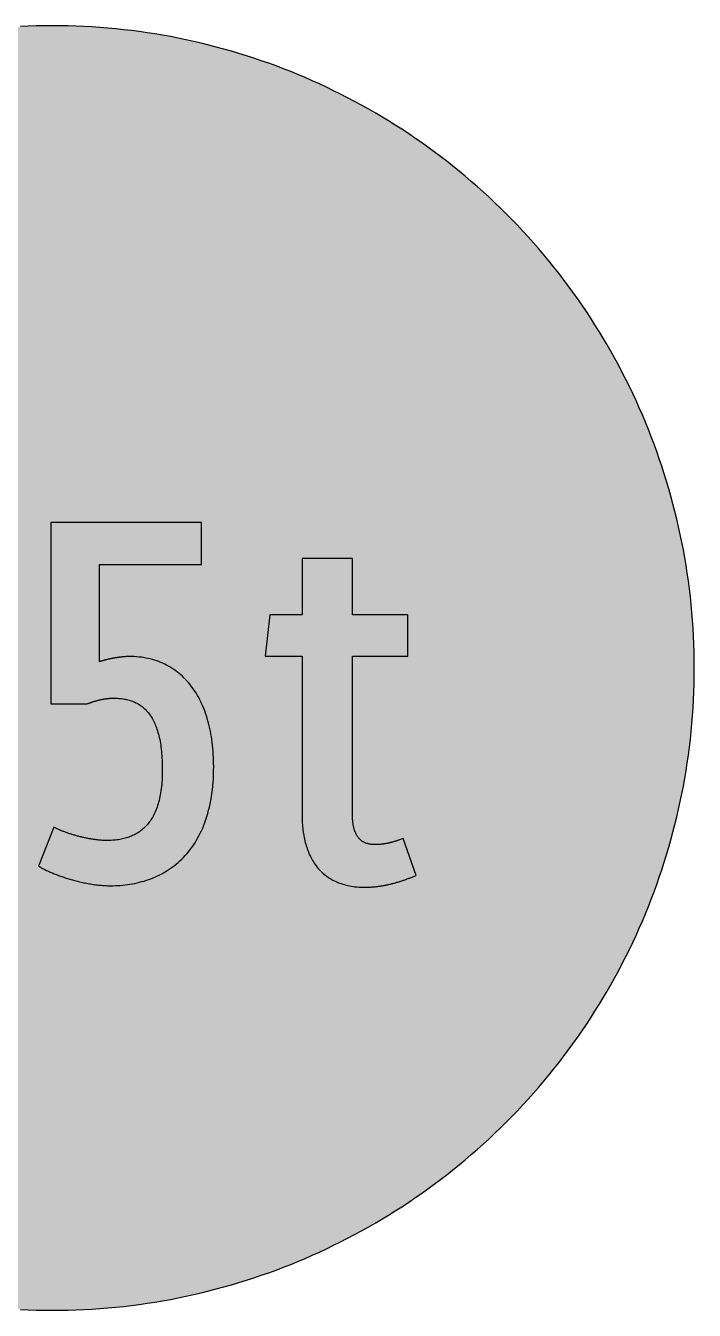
# Model space of a CAD drawing. Header units: millimetres. Extents: x 0 to 212, y 0 to 212.
# Drawn here: x 101.5 to 211.7, y 0.1 to 211.7 of the extents above; entities that cross this region are included whole.
import ezdxf

# ---------------------------------------------------------------- set-up
doc = ezdxf.new("R2010")
doc.units = ezdxf.units.MM

msp = doc.modelspace()

# ---------------------------------------------------------------- hatches: boundary and pattern name
for color, points in [(254, [(211.7189, 105.8869), (211.709, 107.2007), (211.6861, 108.5139), (211.6455, 109.8245), (211.5871, 111.1326), (211.5134, 112.4407), (211.4245, 113.7437), (211.3204, 115.0468), (211.201, 116.3447), (211.0638, 117.6426), (210.9114, 118.9355), (210.7413, 120.2258), (210.5584, 121.5136), (210.3577, 122.7988), (210.1418, 124.079), (209.9107, 125.3566), (209.6643, 126.6292), (209.4027, 127.8992), (209.1258, 129.1641), (208.8337, 130.4239), (208.5264, 131.6812), (208.2038, 132.936), (207.866, 134.1831), (207.5104, 135.4277), (207.1421, 136.6647), (206.7611, 137.8991), (206.3623, 139.1285), (205.9483, 140.3502), (205.5216, 141.5694), (205.0771, 142.781), (204.6199, 143.9901), (204.1474, 145.1915), (203.6623, 146.3853), (203.1619, 147.574), (202.6463, 148.7576), (202.1154, 149.9362), (201.5693, 151.1046), (201.0105, 152.2705), (200.439, 153.4262), (199.8523, 154.5768), (199.2503, 155.7198), (198.6356, 156.8577), (198.0057, 157.9855), (197.3605, 159.1081), (196.7052, 160.2232), (196.0321, 161.3281), (195.3489, 162.4279), (194.6504, 163.5176), (193.9366, 164.6022), (193.2102, 165.6766), (192.471, 166.7434), (191.7167, 167.8), (190.9521, 168.849), (190.1698, 169.8904), (189.3773, 170.9217), (188.5696, 171.9428), (187.7517, 172.9562), (186.9161, 173.9621), (186.0702, 174.9552), (185.2117, 175.9407), (184.338, 176.9161), (183.454, 177.8838), (182.5549, 178.8389), (181.643, 179.7837), (180.721, 180.7185), (179.7837, 181.643), (178.8389, 182.5549), (177.8838, 183.454), (176.9161, 184.338), (175.9407, 185.2117), (174.9552, 186.0702), (173.9621, 186.9161), (172.9562, 187.7492), (171.9428, 188.5696), (170.9217, 189.3773), (169.8904, 190.1698), (168.849, 190.9496), (167.8, 191.7167), (166.7408, 192.471), (165.6766, 193.2102), (164.6022, 193.9366), (163.5176, 194.6504), (162.4279, 195.3489), (161.3281, 196.0321), (160.2232, 196.7052), (159.1081, 197.3631), (157.9855, 198.0057), (156.8577, 198.6356), (155.7198, 199.2503), (154.5768, 199.8523), (153.4262, 200.439), (152.2705, 201.0131), (151.1046, 201.5719), (149.9362, 202.1154), (148.7576, 202.6463), (147.574, 203.1619), (146.3853, 203.6623), (145.1889, 204.15), (143.9875, 204.6199), (142.781, 205.0796), (141.5694, 205.5216), (140.3502, 205.9483), (139.1285, 206.3623), (137.8991, 206.7611), (136.6647, 207.1446), (135.4252, 207.5129), (134.1831, 207.866), (132.9334, 208.2038), (131.6812, 208.5264), (130.4239, 208.8337), (129.1641, 209.1284), (127.8966, 209.4052), (126.6292, 209.6668), (125.3541, 209.9132), (124.0765, 210.1444), (122.7963, 210.3603), (121.5136, 210.5584), (120.2258, 210.7438), (118.9355, 210.9114), (117.6401, 211.0638), (116.3447, 211.201), (115.0468, 211.3229), (113.7437, 211.4271), (112.4382, 211.516), (111.1326, 211.5896), (109.8245, 211.6455), (108.5113, 211.6861), (107.1982, 211.7115), (105.885, 211.7192), (104.5693, 211.7115), (103.2561, 211.6861), (101.9454, 211.6455), (100.6373, 211.5896), (99.3292, 211.516), (98.0262, 211.4271), (96.7232, 211.3229), (95.4253, 211.201), (94.1273, 211.0638), (92.8345, 210.9114), (91.5441, 210.7438), (90.2564, 210.5584), (88.9711, 210.3603), (87.691, 210.1444), (86.4133, 209.9132), (85.1408, 209.6668), (83.8708, 209.4052), (82.6059, 209.1284), (81.346, 208.8337), (80.0887, 208.5264), (78.834, 208.2038), (77.5868, 207.866), (76.3422, 207.5129), (75.1053, 207.1446), (73.8708, 206.7611), (72.6415, 206.3623), (71.4197, 205.9483), (70.2005, 205.5216), (68.9889, 205.0796), (67.7799, 204.6199), (66.5785, 204.15), (65.3847, 203.6623), (64.196, 203.1619), (63.0123, 202.6463), (61.8338, 202.1154), (60.6628, 201.5719), (59.4995, 201.0131), (58.3438, 200.439), (57.1932, 199.8523), (56.0502, 199.2503), (54.9123, 198.6356), (53.7845, 198.0057), (52.6618, 197.3631), (51.5468, 196.7052), (50.4419, 196.0321), (49.342, 195.3489), (48.2524, 194.6504), (47.1678, 193.9366), (46.0934, 193.2102), (45.0266, 192.471), (43.9699, 191.7167), (42.9209, 190.9496), (41.8795, 190.1698), (40.8483, 189.3773), (39.8272, 188.5696), (38.8137, 187.7492), (37.8079, 186.9161), (36.8148, 186.0702), (35.8292, 185.2117), (34.8539, 184.338), (33.8861, 183.454), (32.9311, 182.5549), (31.9862, 181.643), (31.049, 180.7185), (30.1269, 179.7837), (29.2151, 178.8389), (28.3159, 177.8838), (27.432, 176.9161), (26.5582, 175.9407), (25.6997, 174.9552), (24.8539, 173.9621), (24.0208, 172.9562), (23.2004, 171.9428), (22.3926, 170.9217), (21.6002, 169.8904), (20.8204, 168.849), (20.0533, 167.8), (19.2989, 166.7434), (18.5598, 165.6766), (17.8333, 164.6022), (17.1196, 163.5176), (16.4211, 162.4279), (15.7378, 161.3281), (15.0647, 160.2232), (14.4069, 159.1081), (13.7643, 157.9855), (13.1343, 156.8577), (12.5197, 155.7198), (11.9177, 154.5768), (11.3309, 153.4262), (10.7569, 152.2705), (10.1981, 151.1046), (9.6545, 149.9362), (9.1237, 148.7576), (8.6081, 147.574), (8.1077, 146.3853), (7.62, 145.1915), (7.1501, 143.9901), (6.6904, 142.781), (6.2484, 141.5694), (5.8217, 140.3502), (5.4077, 139.1285), (5.0089, 137.8991), (4.6253, 136.6647), (4.257, 135.4277), (3.904, 134.1831), (3.5662, 132.936), (3.2436, 131.6812), (2.9362, 130.4239), (2.6416, 129.1641), (2.3647, 127.8992), (2.1031, 126.6292), (1.8567, 125.3566), (1.6256, 124.079), (1.4097, 122.7988), (1.2116, 121.5136), (1.0262, 120.2258), (0.8585, 118.9355), (0.7061, 117.6426), (0.569, 116.3447), (0.447, 115.0468), (0.3429, 113.7437), (0.254, 112.4407), (0.1803, 111.1326), (0.1245, 109.8245), (0.0838, 108.5139), (0.0584, 107.2007), (0.0508, 105.885), (0.0584, 104.5718), (0.0838, 103.2586), (0.1245, 101.9454), (0.1803, 100.6373), (0.254, 99.3318), (0.3429, 98.0262), (0.447, 96.7232), (0.569, 95.4253), (0.7061, 94.1299), (0.8585, 92.8345), (1.0262, 91.5441), (1.2116, 90.2564), (1.4097, 88.9737), (1.6256, 87.6935), (1.8567, 86.4159), (2.1031, 85.1408), (2.3647, 83.8733), (2.6416, 82.6059), (2.9362, 81.346), (3.2436, 80.0887), (3.5662, 78.8365), (3.904, 77.5868), (4.257, 76.3448), (4.6253, 75.1053), (5.0089, 73.8708), (5.4077, 72.6415), (5.8217, 71.4197), (6.2484, 70.2005), (6.6904, 68.9889), (7.1501, 67.7824), (7.62, 66.581), (8.1077, 65.3847), (8.6081, 64.196), (9.1237, 63.0123), (9.6545, 61.8338), (10.1981, 60.6654), (10.7569, 59.4995), (11.3309, 58.3438), (11.9177, 57.1932), (12.5197, 56.0502), (13.1343, 54.9123), (13.7643, 53.7845), (14.4069, 52.6618), (15.0647, 51.5468), (15.7378, 50.4419), (16.4211, 49.342), (17.1196, 48.2524), (17.8333, 47.1678), (18.5598, 46.0934), (19.2989, 45.0291), (20.0533, 43.9699), (20.8204, 42.9209), (21.6002, 41.8795), (22.3926, 40.8483), (23.2004, 39.8272), (24.0208, 38.8137), (24.8539, 37.8079), (25.6997, 36.8148), (26.5582, 35.8292), (27.432, 34.8539), (28.3159, 33.8861), (29.2151, 32.9311), (30.1269, 31.9862), (31.049, 31.049), (31.9862, 30.1269), (32.9311, 29.2151), (33.8861, 28.3159), (34.8539, 27.432), (35.8292, 26.5582), (36.8148, 25.6997), (37.8079, 24.8539), (38.8137, 24.0182), (39.8272, 23.2004), (40.8483, 22.3926), (41.8795, 21.6002), (42.9209, 20.8178), (43.9699, 20.0533), (45.0266, 19.2989), (46.0934, 18.5598), (47.1678, 17.8333), (48.2524, 17.1196), (49.342, 16.4211), (50.4419, 15.7378), (51.5468, 15.0647), (52.6618, 14.4094), (53.7845, 13.7643), (54.9123, 13.1343), (56.0502, 12.5197), (57.1932, 11.9177), (58.3438, 11.3309), (59.4995, 10.7594), (60.6628, 10.2006), (61.8338, 9.6545), (63.0123, 9.1237), (64.196, 8.6081), (65.3847, 8.1077), (66.5785, 7.6225), (67.7799, 7.1501), (68.9889, 6.6929), (70.2005, 6.2484), (71.4197, 5.8217), (72.6415, 5.4077), (73.8708, 5.0089), (75.1053, 4.6279), (76.3422, 4.2596), (77.5868, 3.904), (78.834, 3.5662), (80.0887, 3.2436), (81.346, 2.9362), (82.6059, 2.6441), (83.8708, 2.3673), (85.1408, 2.1057), (86.4133, 1.8593), (87.691, 1.6281), (88.9711, 1.4122), (90.2564, 1.2116), (91.5441, 1.0287), (92.8345, 0.8585), (94.1273, 0.7061), (95.4253, 0.569), (96.7232, 0.4496), (98.0262, 0.3454), (99.3292, 0.2565), (100.6373, 0.1829), (101.9454, 0.1245), (103.2561, 0.0838), (104.5693, 0.061), (105.885, 0.0533), (107.1982, 0.061), (108.5113, 0.0838), (109.8245, 0.1245), (111.1326, 0.1829), (112.4382, 0.2565), (113.7437, 0.3454), (115.0468, 0.4496), (116.3447, 0.569), (117.6401, 0.7061), (118.9355, 0.8585), (120.2258, 1.0287), (121.5136, 1.2116), (122.7963, 1.4122), (124.0765, 1.6281), (125.3541, 1.8593), (126.6292, 2.1057), (127.8966, 2.3673), (129.1641, 2.6441), (130.4239, 2.9362), (131.6812, 3.2436), (132.9334, 3.5662), (134.1831, 3.904), (135.4252, 4.2596), (136.6647, 4.6279), (137.8991, 5.0089), (139.1285, 5.4077), (140.3502, 5.8217), (141.5694, 6.2484), (142.781, 6.6929), (143.9875, 7.1501), (145.1889, 7.6225), (146.3853, 8.1077), (147.574, 8.6081), (148.7576, 9.1237), (149.9362, 9.6545), (151.1046, 10.2006), (152.2705, 10.7594), (153.4262, 11.3309), (154.5768, 11.9177), (155.7198, 12.5197), (156.8577, 13.1343), (157.9855, 13.7643), (159.1081, 14.4094), (160.2232, 15.0647), (161.3281, 15.7378), (162.4279, 16.4211), (163.5176, 17.1196), (164.6022, 17.8333), (165.6766, 18.5598), (166.7408, 19.2989), (167.8, 20.0533), (168.849, 20.8178), (169.8904, 21.6002), (170.9217, 22.3926), (171.9428, 23.2004), (172.9562, 24.0182), (173.9621, 24.8539), (174.9552, 25.6997), (175.9407, 26.5582), (176.9161, 27.432), (177.8838, 28.3159), (178.8389, 29.2151), (179.7837, 30.1269), (180.721, 31.049), (181.643, 31.9862), (182.5549, 32.9311), (183.454, 33.8861), (184.338, 34.8539), (185.2117, 35.8292), (186.0702, 36.8148), (186.9161, 37.8079), (187.7517, 38.8137), (188.5696, 39.8272), (189.3773, 40.8483), (190.1698, 41.8795), (190.9521, 42.9209), (191.7167, 43.9699), (192.471, 45.0291), (193.2102, 46.0934), (193.9366, 47.1678), (194.6504, 48.2524), (195.3489, 49.342), (196.0321, 50.4419), (196.7052, 51.5468), (197.3605, 52.6618), (198.0057, 53.7845), (198.6356, 54.9123), (199.2503, 56.0502), (199.8523, 57.1932), (200.439, 58.3438), (201.0105, 59.4995), (201.5693, 60.6654), (202.1154, 61.8338), (202.6463, 63.0123), (203.1619, 64.196), (203.6623, 65.3847), (204.1474, 66.581), (204.6199, 67.7824), (205.0771, 68.9889), (205.5216, 70.2005), (205.9483, 71.4197), (206.3623, 72.6415), (206.7611, 73.8708), (207.1421, 75.1053), (207.5104, 76.3448), (207.866, 77.5868), (208.2038, 78.8365), (208.5264, 80.0887), (208.8337, 81.346), (209.1258, 82.6059), (209.4027, 83.8733), (209.6643, 85.1408), (209.9107, 86.4159), (210.1418, 87.6935), (210.3577, 88.9737), (210.5584, 90.2564), (210.7413, 91.5441), (210.9114, 92.8345), (211.0638, 94.1299), (211.201, 95.4253), (211.3204, 96.7232), (211.4245, 98.0262), (211.5134, 99.3318), (211.5871, 100.6373), (211.6455, 101.9454), (211.6861, 103.2586), (211.709, 104.5718), (211.7166, 105.885)]), (59, [(130.4685, 122.9332), (130.4685, 129.8758), (105.6612, 129.8758), (105.6612, 99.9874), (111.6722, 99.9874), (111.7498, 100.0176), (111.8286, 100.0481), (111.9073, 100.0785), (111.9861, 100.109), (112.0648, 100.137), (112.1435, 100.1649), (112.2197, 100.1928), (112.2985, 100.2208), (112.3747, 100.2487), (112.4509, 100.2741), (112.5271, 100.2995), (112.6033, 100.3249), (112.6795, 100.3478), (112.7557, 100.3732), (112.8293, 100.396), (112.9055, 100.4189), (112.9792, 100.4392), (113.0529, 100.4621), (113.1265, 100.4824), (113.2002, 100.5027), (113.2738, 100.523), (113.3475, 100.5408), (113.4186, 100.5611), (113.4897, 100.5789), (113.5634, 100.5967), (113.6345, 100.6145), (113.7031, 100.6297), (113.7742, 100.6475), (113.8453, 100.6627), (113.9139, 100.678), (113.9825, 100.6932), (114.0511, 100.7059), (114.1197, 100.7212), (114.1882, 100.7339), (114.2543, 100.7466), (114.3229, 100.7567), (114.3889, 100.7694), (114.4549, 100.7796), (114.521, 100.7923), (114.5845, 100.8024), (114.6505, 100.8126), (114.714, 100.8202), (114.7775, 100.8304), (114.841, 100.838), (114.902, 100.8456), (114.9655, 100.8532), (115.0264, 100.8609), (115.0874, 100.8685), (115.1484, 100.8736), (115.2068, 100.8786), (115.2677, 100.8863), (115.3262, 100.8888), (115.3846, 100.8939), (115.443, 100.899), (115.4989, 100.9015), (115.5548, 100.9066), (115.6132, 100.9091), (115.6665, 100.9117), (115.7224, 100.9142), (115.7757, 100.9142), (115.8316, 100.9167), (115.885, 100.9167), (115.9358, 100.9167), (115.9891, 100.9167), (116.2177, 100.9167), (116.4438, 100.9091), (116.6673, 100.899), (116.8883, 100.8837), (117.1067, 100.8634), (117.3226, 100.8405), (117.5334, 100.8101), (117.7442, 100.777), (117.95, 100.7389), (118.1557, 100.6958), (118.3564, 100.6475), (118.5545, 100.5942), (118.7501, 100.5357), (118.9406, 100.4697), (119.1311, 100.4011), (119.3165, 100.3275), (119.4994, 100.2487), (119.6797, 100.1624), (119.8575, 100.0735), (120.0302, 99.9769), (120.2004, 99.8753), (120.3681, 99.7661), (120.5306, 99.6544), (120.6906, 99.5324), (120.8481, 99.408), (121.0031, 99.2759), (121.1529, 99.1387), (121.3002, 98.9965), (121.4425, 98.8441), (121.5822, 98.6892), (121.7193, 98.5266), (121.8514, 98.3564), (121.981, 98.1812), (122.1054, 97.9983), (122.2273, 97.8078), (122.3467, 97.6122), (122.461, 97.409), (122.5728, 97.2007), (122.6795, 96.9823), (122.7811, 96.7588), (122.8801, 96.5276), (122.9766, 96.2889), (123.0681, 96.0425), (123.1544, 95.791), (123.2383, 95.5294), (123.3195, 95.2627), (123.3932, 94.9858), (123.4669, 94.7039), (123.5329, 94.4118), (123.5964, 94.1121), (123.6548, 93.8073), (123.7107, 93.4923), (123.7615, 93.1672), (123.8072, 92.837), (123.8504, 92.4992), (123.8885, 92.1512), (123.9215, 91.7956), (123.9495, 91.4298), (123.9749, 91.059), (123.9952, 90.678), (124.0104, 90.2868), (124.0231, 89.8881), (124.0307, 89.4817), (124.0307, 89.0651), (124.0282, 88.6536), (124.0206, 88.2498), (124.0053, 87.8561), (123.9876, 87.47), (123.9622, 87.0941), (123.9317, 86.7258), (123.8961, 86.3651), (123.8555, 86.0146), (123.8072, 85.6717), (123.7564, 85.3364), (123.7005, 85.0113), (123.637, 84.6938), (123.571, 84.3839), (123.4999, 84.0816), (123.4237, 83.787), (123.3424, 83.5025), (123.256, 83.2231), (123.1646, 82.9539), (123.0681, 82.6897), (122.969, 82.4357), (122.8649, 82.1868), (122.7557, 81.9455), (122.6414, 81.7143), (122.522, 81.4883), (122.4001, 81.2698), (122.2731, 81.0565), (122.1435, 80.8533), (122.0089, 80.6552), (121.8692, 80.4647), (121.727, 80.2792), (121.5796, 80.1014), (121.4272, 79.9313), (121.2748, 79.7662), (121.1148, 79.6087), (120.9523, 79.4563), (120.7872, 79.3115), (120.617, 79.1718), (120.4443, 79.0397), (120.269, 78.9127), (120.0887, 78.7908), (119.9058, 78.6765), (119.7178, 78.5673), (119.5273, 78.4631), (119.3343, 78.3641), (119.1387, 78.2726), (118.938, 78.1863), (118.7374, 78.1025), (118.5316, 78.0263), (118.3234, 77.9551), (118.1125, 77.8891), (117.8966, 77.8281), (117.6807, 77.7723), (117.4623, 77.7215), (117.2388, 77.6757), (117.0153, 77.6351), (116.7867, 77.5995), (116.5581, 77.5665), (116.3269, 77.5386), (116.0907, 77.5157), (115.8545, 77.4979), (115.6157, 77.4827), (115.3744, 77.4725), (115.1331, 77.4675), (114.8867, 77.4649), (114.7597, 77.4649), (114.6302, 77.4675), (114.4981, 77.4725), (114.366, 77.4776), (114.234, 77.4827), (114.0993, 77.4903), (113.9622, 77.5005), (113.825, 77.5106), (113.6853, 77.5233), (113.5482, 77.536), (113.4059, 77.5513), (113.2662, 77.5665), (113.124, 77.5843), (112.9792, 77.6021), (112.837, 77.6224), (112.6922, 77.6427), (112.5474, 77.663), (112.4001, 77.6884), (112.2553, 77.7113), (112.108, 77.7367), (111.9607, 77.7621), (111.8133, 77.79), (111.666, 77.8205), (111.5187, 77.8485), (111.3714, 77.8789), (111.2215, 77.912), (111.0742, 77.945), (110.9269, 77.978), (110.7796, 78.0136), (110.6322, 78.0466), (110.4849, 78.0847), (110.3376, 78.1202), (110.1903, 78.1609), (110.043, 78.199), (109.8982, 78.2396), (109.7534, 78.2803), (109.6086, 78.3209), (109.4638, 78.3615), (109.3216, 78.4047), (109.1794, 78.4504), (109.0371, 78.4936), (108.8974, 78.5393), (108.7577, 78.5851), (108.6206, 78.6308), (108.4809, 78.679), (108.3462, 78.7248), (108.2116, 78.773), (108.077, 78.8238), (107.9449, 78.8721), (107.8154, 78.9229), (107.6858, 78.9737), (107.5563, 79.0245), (107.4318, 79.0753), (107.3074, 79.1261), (107.1829, 79.1794), (107.0635, 79.2328), (106.9442, 79.2861), (106.8273, 79.3394), (106.7105, 79.3928), (106.5987, 79.4461), (106.487, 79.502), (106.3777, 79.5553), (106.2711, 79.6112), (106.1669, 79.6671), (103.6285, 73.2328), (103.7285, 73.1723), (103.8352, 73.1114), (103.9444, 73.0479), (104.0587, 72.9869), (104.1756, 72.9234), (104.2975, 72.8599), (104.4245, 72.7939), (104.554, 72.7278), (104.6861, 72.6643), (104.8233, 72.5957), (104.963, 72.5297), (105.1077, 72.4637), (105.2551, 72.3951), (105.4075, 72.329), (105.5599, 72.2605), (105.7173, 72.1944), (105.8774, 72.1258), (106.0399, 72.0573), (106.2076, 71.9912), (106.3777, 71.9226), (106.5479, 71.8566), (106.7232, 71.788), (106.901, 71.722), (107.0813, 71.6559), (107.2617, 71.5899), (107.4471, 71.5239), (107.635, 71.4604), (107.823, 71.3969), (108.016, 71.3334), (108.2091, 71.2699), (108.4047, 71.2089), (108.6028, 71.1479), (108.8009, 71.087), (109.0016, 71.0286), (109.2048, 70.9701), (109.4105, 70.9143), (109.6162, 70.8584), (109.822, 70.8025), (110.0328, 70.7492), (110.2411, 70.6984), (110.4544, 70.6476), (110.6653, 70.5993), (110.8812, 70.551), (111.0945, 70.5053), (111.3104, 70.4621), (111.5263, 70.419), (111.7448, 70.3783), (111.9632, 70.3402), (112.1816, 70.3021), (112.4001, 70.2666), (112.6185, 70.2335), (112.8395, 70.2031), (113.0605, 70.1751), (113.2815, 70.1472), (113.4999, 70.1243), (113.7209, 70.1015), (113.9419, 70.0811), (114.1628, 70.0634), (114.3838, 70.0507), (114.6048, 70.038), (114.8232, 70.0278), (115.0442, 70.0202), (115.2627, 70.0176), (115.4811, 70.0151), (115.885, 70.0202), (116.2888, 70.0303), (116.6927, 70.0481), (117.0965, 70.0761), (117.4979, 70.1091), (117.8966, 70.1523), (118.2954, 70.2031), (118.6917, 70.2615), (119.0879, 70.3301), (119.4791, 70.4037), (119.8702, 70.4875), (120.2588, 70.579), (120.6449, 70.6806), (121.0259, 70.7898), (121.4069, 70.9092), (121.7828, 71.0362), (122.1562, 71.1733), (122.5271, 71.3181), (122.8928, 71.4731), (123.256, 71.6382), (123.6142, 71.8109), (123.9672, 71.9938), (124.3152, 72.1868), (124.6607, 72.39), (125.001, 72.6034), (125.3363, 72.8243), (125.664, 73.058), (125.9891, 73.3019), (126.3066, 73.5533), (126.6215, 73.8175), (126.9289, 74.0918), (127.2286, 74.3763), (127.5232, 74.6709), (127.8103, 74.9757), (128.0922, 75.2932), (128.3665, 75.6209), (128.6332, 75.9587), (128.8948, 76.3092), (129.1463, 76.6699), (129.3901, 77.0433), (129.6289, 77.4268), (129.8575, 77.8231), (130.0785, 78.2295), (130.2918, 78.6486), (130.495, 79.0804), (130.6906, 79.5223), (130.876, 79.977), (131.0538, 80.4443), (131.2215, 80.9244), (131.3815, 81.4172), (131.5288, 81.9201), (131.6685, 82.4382), (131.7981, 82.9666), (131.9149, 83.5101), (132.0241, 84.0638), (132.1206, 84.6328), (132.2095, 85.2145), (132.2832, 85.8088), (132.3492, 86.4159), (132.4026, 87.0382), (132.4432, 87.6732), (132.4737, 88.3209), (132.4915, 88.9813), (132.4991, 89.6569), (132.494, 90.1776), (132.4839, 90.6932), (132.4635, 91.2012), (132.4381, 91.7042), (132.4026, 92.1995), (132.3619, 92.6871), (132.3137, 93.1697), (132.2553, 93.6447), (132.1918, 94.1146), (132.1206, 94.5769), (132.0419, 95.0316), (131.9581, 95.4811), (131.8641, 95.9206), (131.765, 96.3549), (131.6584, 96.7842), (131.5441, 97.2033), (131.4221, 97.6173), (131.2951, 98.0237), (131.1605, 98.4199), (131.0183, 98.8111), (130.8684, 99.1972), (130.7135, 99.5731), (130.5509, 99.9414), (130.3833, 100.3021), (130.2055, 100.6551), (130.0251, 101.0006), (129.8346, 101.3384), (129.6416, 101.6686), (129.4384, 101.9912), (129.2301, 102.3036), (129.0168, 102.6109), (128.7932, 102.9081), (128.5672, 103.1977), (128.3335, 103.4796), (128.0947, 103.7514), (127.8484, 104.0155), (127.5944, 104.2721), (127.3378, 104.521), (127.0711, 104.7598), (126.8019, 104.9909), (126.525, 105.2119), (126.2431, 105.4252), (125.9535, 105.6284), (125.6614, 105.824), (125.3617, 106.012), (125.0544, 106.1898), (124.7445, 106.3574), (124.427, 106.5174), (124.1044, 106.6673), (123.7742, 106.807), (123.4415, 106.9391), (123.1011, 107.061), (122.7557, 107.1753), (122.4051, 107.2769), (122.0495, 107.3709), (121.6889, 107.4572), (121.3231, 107.5309), (120.9523, 107.5944), (120.5738, 107.6503), (120.1928, 107.696), (119.8042, 107.7316), (119.413, 107.757), (119.0168, 107.7722), (118.6129, 107.7773), (118.5494, 107.7747), (118.4834, 107.7747), (118.4173, 107.7747), (118.3513, 107.7722), (118.2827, 107.7697), (118.2141, 107.7671), (118.1456, 107.7646), (118.077, 107.7595), (118.0059, 107.757), (117.9322, 107.7519), (117.8611, 107.7468), (117.7874, 107.7417), (117.7138, 107.7366), (117.6401, 107.729), (117.5639, 107.7214), (117.4877, 107.7163), (117.4115, 107.7087), (117.3353, 107.6985), (117.2591, 107.6909), (117.1804, 107.6833), (117.1016, 107.6731), (117.0254, 107.663), (116.9441, 107.6528), (116.8654, 107.6427), (116.7867, 107.63), (116.7054, 107.6198), (116.6266, 107.6071), (116.5454, 107.5969), (116.4641, 107.5842), (116.3828, 107.569), (116.3015, 107.5563), (116.2202, 107.5436), (116.139, 107.5284), (116.0577, 107.5157), (115.9764, 107.5004), (115.8951, 107.4852), (115.8138, 107.4699), (115.7326, 107.4522), (115.6513, 107.4369), (115.5675, 107.4191), (115.4862, 107.4039), (115.4049, 107.3861), (115.3236, 107.3683), (115.2449, 107.3506), (115.1636, 107.3328), (115.0823, 107.315), (115.001, 107.2947), (114.9223, 107.2769), (114.8436, 107.2566), (114.7623, 107.2363), (114.6835, 107.2159), (114.6048, 107.1956), (114.5261, 107.1753), (114.4499, 107.155), (114.3711, 107.1321), (114.2949, 107.1118), (114.2187, 107.0889), (114.1425, 107.0661), (114.0689, 107.0458), (113.9927, 107.0229), (113.919, 107), (113.8453, 106.9772), (113.7742, 106.9518), (113.7031, 106.9289), (113.7034, 122.9332)]), (59, [(147.0628, 81.6155), (147.0635, 81.2952), (147.0711, 80.9777), (147.0812, 80.6628), (147.099, 80.3504), (147.1193, 80.043), (147.1447, 79.7357), (147.1752, 79.4334), (147.2108, 79.1362), (147.2489, 78.8391), (147.2946, 78.547), (147.3429, 78.2599), (147.3987, 77.9729), (147.4572, 77.691), (147.5207, 77.4141), (147.5892, 77.1398), (147.6629, 76.868), (147.7416, 76.6013), (147.8255, 76.3397), (147.9144, 76.0806), (148.0083, 75.8266), (148.1074, 75.5752), (148.209, 75.3288), (148.3182, 75.0875), (148.4325, 74.8487), (148.5519, 74.6176), (148.6738, 74.389), (148.8034, 74.1629), (148.938, 73.9445), (149.0777, 73.7286), (149.2225, 73.5203), (149.3723, 73.3146), (149.5273, 73.1164), (149.6873, 72.9209), (149.8524, 72.7304), (150.0251, 72.5449), (150.2004, 72.3671), (150.3832, 72.1919), (150.5687, 72.0242), (150.7617, 71.8591), (150.9598, 71.7017), (151.163, 71.5493), (151.3713, 71.4045), (151.5872, 71.2622), (151.8056, 71.1276), (152.0317, 70.9981), (152.2628, 70.8762), (152.4991, 70.7593), (152.7404, 70.6476), (152.9867, 70.5434), (153.2407, 70.4444), (153.4998, 70.3529), (153.764, 70.2666), (154.0358, 70.1878), (154.3101, 70.1142), (154.592, 70.0481), (154.879, 69.9872), (155.1737, 69.9364), (155.4734, 69.8881), (155.7782, 69.85), (156.0881, 69.817), (156.4056, 69.7916), (156.7282, 69.7738), (157.0558, 69.7636), (157.3911, 69.7611), (157.5257, 69.7611), (157.6603, 69.7636), (157.795, 69.7662), (157.9296, 69.7687), (158.0642, 69.7738), (158.1988, 69.7789), (158.3309, 69.7865), (158.4655, 69.7941), (158.6001, 69.8043), (158.7348, 69.8144), (158.8668, 69.8271), (159.0015, 69.8373), (159.1361, 69.8525), (159.2682, 69.8652), (159.4028, 69.8805), (159.5349, 69.8983), (159.6695, 69.916), (159.8016, 69.9338), (159.9336, 69.9516), (160.0683, 69.9719), (160.2003, 69.9948), (160.3324, 70.0176), (160.4645, 70.0405), (160.5991, 70.0634), (160.7312, 70.0888), (160.8633, 70.1142), (160.9954, 70.1421), (161.1274, 70.17), (161.2595, 70.198), (161.3916, 70.2285), (161.5237, 70.2589), (161.6558, 70.2894), (161.7878, 70.3224), (161.9199, 70.3555), (162.052, 70.3885), (162.1841, 70.424), (162.3136, 70.4596), (162.4457, 70.4952), (162.5778, 70.5333), (162.7099, 70.5714), (162.8419, 70.6095), (162.9715, 70.6501), (163.1036, 70.6882), (163.2356, 70.7314), (163.3677, 70.772), (163.4973, 70.8152), (163.6293, 70.8584), (163.7614, 70.9041), (163.891, 70.9473), (164.023, 70.993), (164.1526, 71.0413), (164.2847, 71.087), (164.4167, 71.1352), (164.5463, 71.1835), (164.6784, 71.2343), (164.8079, 71.2826), (164.94, 71.3334), (165.0721, 71.3867), (165.2016, 71.4375), (165.3337, 71.4908), (165.4632, 71.5442), (165.5953, 71.5975), (165.7248, 71.6534), (165.8569, 71.7067), (163.7411, 77.8051), (163.6497, 77.7697), (163.5582, 77.7342), (163.4693, 77.7011), (163.383, 77.6681), (163.2966, 77.6351), (163.2102, 77.6021), (163.1239, 77.5716), (163.0401, 77.5411), (162.9562, 77.5106), (162.8724, 77.4827), (162.7911, 77.4548), (162.7099, 77.4268), (162.6311, 77.4014), (162.5498, 77.3735), (162.4711, 77.3481), (162.3924, 77.3227), (162.3162, 77.2998), (162.24, 77.277), (162.1638, 77.2541), (162.0876, 77.2312), (162.0114, 77.2084), (161.9377, 77.1881), (161.864, 77.1677), (161.7904, 77.1474), (161.7167, 77.1296), (161.6456, 77.1093), (161.5745, 77.0915), (161.5034, 77.0738), (161.4322, 77.0585), (161.3611, 77.0407), (161.29, 77.0255), (161.2214, 77.0103), (161.1528, 76.995), (161.0843, 76.9823), (161.0157, 76.9671), (160.9471, 76.9544), (160.8785, 76.9417), (160.8099, 76.9315), (160.7439, 76.9188), (160.6753, 76.9087), (160.6093, 76.8985), (160.5432, 76.8883), (160.4747, 76.8782), (160.4086, 76.8706), (160.3426, 76.8629), (160.2765, 76.8553), (160.2105, 76.8477), (160.1445, 76.8401), (160.0784, 76.8325), (160.0124, 76.8274), (159.9463, 76.8223), (159.8803, 76.8172), (159.8143, 76.8121), (159.7482, 76.8071), (159.6822, 76.8045), (159.6161, 76.7994), (159.5501, 76.7969), (159.4841, 76.7944), (159.418, 76.7918), (159.352, 76.7918), (159.2859, 76.7893), (159.2174, 76.7893), (159.1513, 76.7893), (159.0827, 76.7893), (158.9583, 76.7893), (158.8338, 76.7944), (158.7144, 76.7994), (158.5951, 76.8096), (158.4782, 76.8223), (158.3665, 76.8375), (158.2547, 76.8553), (158.1455, 76.8756), (158.0388, 76.8985), (157.9347, 76.9239), (157.8331, 76.9518), (157.734, 76.9823), (157.6375, 77.0153), (157.541, 77.0509), (157.4495, 77.089), (157.3581, 77.1296), (157.2717, 77.1754), (157.1854, 77.2211), (157.1015, 77.2693), (157.0203, 77.3201), (156.939, 77.3735), (156.8628, 77.4319), (156.7866, 77.4903), (156.7155, 77.5513), (156.6443, 77.6148), (156.5758, 77.6808), (156.5072, 77.7494), (156.4437, 77.8231), (156.3802, 77.8967), (156.3192, 77.9729), (156.2608, 78.0517), (156.2049, 78.1329), (156.1516, 78.2142), (156.0982, 78.3006), (156.0474, 78.3895), (155.9992, 78.4809), (155.9509, 78.5724), (155.9077, 78.6689), (155.8646, 78.7679), (155.8239, 78.867), (155.7833, 78.9686), (155.7477, 79.0753), (155.7096, 79.182), (155.6766, 79.2912), (155.6461, 79.4029), (155.6156, 79.5172), (155.5877, 79.6341), (155.5598, 79.7509), (155.5344, 79.8728), (155.5115, 79.9973), (155.4912, 80.1218), (155.4709, 80.2488), (155.4531, 80.3783), (155.4353, 80.5104), (155.4201, 80.645), (155.4074, 80.7822), (155.3972, 80.9219), (155.387, 81.0616), (155.3769, 81.2038), (155.3718, 81.3486), (155.3667, 81.4959), (155.3616, 81.6458), (155.3591, 81.7982), (155.3591, 81.9506), (155.3602, 107.8615), (164.5049, 107.8615), (164.5049, 114.6344), (155.3602, 114.6344), (155.3602, 123.9488), (147.0628, 123.9488), (147.0628, 114.6344), (141.7285, 114.6344), (140.9665, 107.8615), (147.0628, 107.8615)])]:
    msp.add_hatch(color=color).paths.add_polyline_path(points)

# ---------------------------------------------------------------- linework, layer by layer
at = {"color": 254}
for points in [[(211.7189, 105.8869), (211.709, 107.2007), (211.6861, 108.5139), (211.6455, 109.8245), (211.5871, 111.1326), (211.5134, 112.4407), (211.4245, 113.7437), (211.3204, 115.0468), (211.201, 116.3447), (211.0638, 117.6426), (210.9114, 118.9355), (210.7413, 120.2258), (210.5584, 121.5136), (210.3577, 122.7988), (210.1418, 124.079), (209.9107, 125.3566), (209.6643, 126.6292), (209.4027, 127.8992), (209.1258, 129.1641), (208.8337, 130.4239), (208.5264, 131.6812), (208.2038, 132.936), (207.866, 134.1831), (207.5104, 135.4277), (207.1421, 136.6647), (206.7611, 137.8991), (206.3623, 139.1285), (205.9483, 140.3502), (205.5216, 141.5694), (205.0771, 142.781), (204.6199, 143.9901), (204.1474, 145.1915), (203.6623, 146.3853), (203.1619, 147.574), (202.6463, 148.7576), (202.1154, 149.9362), (201.5693, 151.1046), (201.0105, 152.2705), (200.439, 153.4262), (199.8523, 154.5768), (199.2503, 155.7198), (198.6356, 156.8577), (198.0057, 157.9855), (197.3605, 159.1081), (196.7052, 160.2232), (196.0321, 161.3281), (195.3489, 162.4279), (194.6504, 163.5176), (193.9366, 164.6022), (193.2102, 165.6766), (192.471, 166.7434), (191.7167, 167.8), (190.9521, 168.849), (190.1698, 169.8904), (189.3773, 170.9217), (188.5696, 171.9428), (187.7517, 172.9562), (186.9161, 173.9621), (186.0702, 174.9552), (185.2117, 175.9407), (184.338, 176.9161), (183.454, 177.8838), (182.5549, 178.8389), (181.643, 179.7837), (180.721, 180.7185), (179.7837, 181.643), (178.8389, 182.5549), (177.8838, 183.454), (176.9161, 184.338), (175.9407, 185.2117), (174.9552, 186.0702), (173.9621, 186.9161), (172.9562, 187.7492), (171.9428, 188.5696), (170.9217, 189.3773), (169.8904, 190.1698), (168.849, 190.9496), (167.8, 191.7167), (166.7408, 192.471), (165.6766, 193.2102), (164.6022, 193.9366), (163.5176, 194.6504), (162.4279, 195.3489), (161.3281, 196.0321), (160.2232, 196.7052), (159.1081, 197.3631), (157.9855, 198.0057), (156.8577, 198.6356), (155.7198, 199.2503), (154.5768, 199.8523), (153.4262, 200.439), (152.2705, 201.0131), (151.1046, 201.5719), (149.9362, 202.1154), (148.7576, 202.6463), (147.574, 203.1619), (146.3853, 203.6623), (145.1889, 204.15), (143.9875, 204.6199), (142.781, 205.0796), (141.5694, 205.5216), (140.3502, 205.9483), (139.1285, 206.3623), (137.8991, 206.7611), (136.6647, 207.1446), (135.4252, 207.5129), (134.1831, 207.866), (132.9334, 208.2038), (131.6812, 208.5264), (130.4239, 208.8337), (129.1641, 209.1284), (127.8966, 209.4052), (126.6292, 209.6668), (125.3541, 209.9132), (124.0765, 210.1444), (122.7963, 210.3603), (121.5136, 210.5584), (120.2258, 210.7438), (118.9355, 210.9114), (117.6401, 211.0638), (116.3447, 211.201), (115.0468, 211.3229), (113.7437, 211.4271), (112.4382, 211.516), (111.1326, 211.5896), (109.8245, 211.6455), (108.5113, 211.6861), (107.1982, 211.7115), (105.885, 211.7192), (104.5693, 211.7115), (103.2561, 211.6861), (101.9454, 211.6455), (100.6373, 211.5896)], [(100.6373, 0.1829), (101.9454, 0.1245), (103.2561, 0.0838), (104.5693, 0.061), (105.885, 0.0533), (107.1982, 0.061), (108.5113, 0.0838), (109.8245, 0.1245), (111.1326, 0.1829), (112.4382, 0.2565), (113.7437, 0.3454), (115.0468, 0.4496), (116.3447, 0.569), (117.6401, 0.7061), (118.9355, 0.8585), (120.2258, 1.0287), (121.5136, 1.2116), (122.7963, 1.4122), (124.0765, 1.6281), (125.3541, 1.8593), (126.6292, 2.1057), (127.8966, 2.3673), (129.1641, 2.6441), (130.4239, 2.9362), (131.6812, 3.2436), (132.9334, 3.5662), (134.1831, 3.904), (135.4252, 4.2596), (136.6647, 4.6279), (137.8991, 5.0089), (139.1285, 5.4077), (140.3502, 5.8217), (141.5694, 6.2484), (142.781, 6.6929), (143.9875, 7.1501), (145.1889, 7.6225), (146.3853, 8.1077), (147.574, 8.6081), (148.7576, 9.1237), (149.9362, 9.6545), (151.1046, 10.2006), (152.2705, 10.7594), (153.4262, 11.3309), (154.5768, 11.9177), (155.7198, 12.5197), (156.8577, 13.1343), (157.9855, 13.7643), (159.1081, 14.4094), (160.2232, 15.0647), (161.3281, 15.7378), (162.4279, 16.4211), (163.5176, 17.1196), (164.6022, 17.8333), (165.6766, 18.5598), (166.7408, 19.2989), (167.8, 20.0533), (168.849, 20.8178), (169.8904, 21.6002), (170.9217, 22.3926), (171.9428, 23.2004), (172.9562, 24.0182), (173.9621, 24.8539), (174.9552, 25.6997), (175.9407, 26.5582), (176.9161, 27.432), (177.8838, 28.3159), (178.8389, 29.2151), (179.7837, 30.1269), (180.721, 31.049), (181.643, 31.9862), (182.5549, 32.9311), (183.454, 33.8861), (184.338, 34.8539), (185.2117, 35.8292), (186.0702, 36.8148), (186.9161, 37.8079), (187.7517, 38.8137), (188.5696, 39.8272), (189.3773, 40.8483), (190.1698, 41.8795), (190.9521, 42.9209), (191.7167, 43.9699), (192.471, 45.0291), (193.2102, 46.0934), (193.9366, 47.1678), (194.6504, 48.2524), (195.3489, 49.342), (196.0321, 50.4419), (196.7052, 51.5468), (197.3605, 52.6618), (198.0057, 53.7845), (198.6356, 54.9123), (199.2503, 56.0502), (199.8523, 57.1932), (200.439, 58.3438), (201.0105, 59.4995), (201.5693, 60.6654), (202.1154, 61.8338), (202.6463, 63.0123), (203.1619, 64.196), (203.6623, 65.3847), (204.1474, 66.581), (204.6199, 67.7824), (205.0771, 68.9889), (205.5216, 70.2005), (205.9483, 71.4197), (206.3623, 72.6415), (206.7611, 73.8708), (207.1421, 75.1053), (207.5104, 76.3448), (207.866, 77.5868), (208.2038, 78.8365), (208.5264, 80.0887), (208.8337, 81.346), (209.1258, 82.6059), (209.4027, 83.8733), (209.6643, 85.1408), (209.9107, 86.4159), (210.1418, 87.6935), (210.3577, 88.9737), (210.5584, 90.2564), (210.7413, 91.5441), (210.9114, 92.8345), (211.0638, 94.1299), (211.201, 95.4253), (211.3204, 96.7232), (211.4245, 98.0262), (211.5134, 99.3318), (211.5871, 100.6373), (211.6455, 101.9454), (211.6861, 103.2586), (211.709, 104.5718), (211.7166, 105.885), (211.7189, 105.8869)]]:
    msp.add_lwpolyline(points, dxfattribs=at)
at = {"color": 59}
for points in [[(130.4685, 122.9332), (130.4685, 129.8758), (105.6612, 129.8758), (105.6612, 99.9874), (111.6722, 99.9874), (111.7498, 100.0176), (111.8286, 100.0481), (111.9073, 100.0785), (111.9861, 100.109), (112.0648, 100.137), (112.1435, 100.1649), (112.2197, 100.1928), (112.2985, 100.2208), (112.3747, 100.2487), (112.4509, 100.2741), (112.5271, 100.2995), (112.6033, 100.3249), (112.6795, 100.3478), (112.7557, 100.3732), (112.8293, 100.396), (112.9055, 100.4189), (112.9792, 100.4392), (113.0529, 100.4621), (113.1265, 100.4824), (113.2002, 100.5027), (113.2738, 100.523), (113.3475, 100.5408), (113.4186, 100.5611), (113.4897, 100.5789), (113.5634, 100.5967), (113.6345, 100.6145), (113.7031, 100.6297), (113.7742, 100.6475), (113.8453, 100.6627), (113.9139, 100.678), (113.9825, 100.6932), (114.0511, 100.7059), (114.1197, 100.7212), (114.1882, 100.7339), (114.2543, 100.7466), (114.3229, 100.7567), (114.3889, 100.7694), (114.4549, 100.7796), (114.521, 100.7923), (114.5845, 100.8024), (114.6505, 100.8126), (114.714, 100.8202), (114.7775, 100.8304), (114.841, 100.838), (114.902, 100.8456), (114.9655, 100.8532), (115.0264, 100.8609), (115.0874, 100.8685), (115.1484, 100.8736), (115.2068, 100.8786), (115.2677, 100.8863), (115.3262, 100.8888), (115.3846, 100.8939), (115.443, 100.899), (115.4989, 100.9015), (115.5548, 100.9066), (115.6132, 100.9091), (115.6665, 100.9117), (115.7224, 100.9142), (115.7757, 100.9142), (115.8316, 100.9167), (115.885, 100.9167), (115.9358, 100.9167), (115.9891, 100.9167), (116.2177, 100.9167), (116.4438, 100.9091), (116.6673, 100.899), (116.8883, 100.8837), (117.1067, 100.8634), (117.3226, 100.8405), (117.5334, 100.8101), (117.7442, 100.777), (117.95, 100.7389), (118.1557, 100.6958), (118.3564, 100.6475), (118.5545, 100.5942), (118.7501, 100.5357), (118.9406, 100.4697), (119.1311, 100.4011), (119.3165, 100.3275), (119.4994, 100.2487), (119.6797, 100.1624), (119.8575, 100.0735), (120.0302, 99.9769), (120.2004, 99.8753), (120.3681, 99.7661), (120.5306, 99.6544), (120.6906, 99.5324), (120.8481, 99.408), (121.0031, 99.2759), (121.1529, 99.1387), (121.3002, 98.9965), (121.4425, 98.8441), (121.5822, 98.6892), (121.7193, 98.5266), (121.8514, 98.3564), (121.981, 98.1812), (122.1054, 97.9983), (122.2273, 97.8078), (122.3467, 97.6122), (122.461, 97.409), (122.5728, 97.2007), (122.6795, 96.9823), (122.7811, 96.7588), (122.8801, 96.5276), (122.9766, 96.2889), (123.0681, 96.0425), (123.1544, 95.791), (123.2383, 95.5294), (123.3195, 95.2627), (123.3932, 94.9858), (123.4669, 94.7039), (123.5329, 94.4118), (123.5964, 94.1121), (123.6548, 93.8073), (123.7107, 93.4923), (123.7615, 93.1672), (123.8072, 92.837), (123.8504, 92.4992), (123.8885, 92.1512), (123.9215, 91.7956), (123.9495, 91.4298), (123.9749, 91.059), (123.9952, 90.678), (124.0104, 90.2868), (124.0231, 89.8881), (124.0307, 89.4817), (124.0307, 89.0651), (124.0282, 88.6536), (124.0206, 88.2498), (124.0053, 87.8561), (123.9876, 87.47), (123.9622, 87.0941), (123.9317, 86.7258), (123.8961, 86.3651), (123.8555, 86.0146), (123.8072, 85.6717), (123.7564, 85.3364), (123.7005, 85.0113), (123.637, 84.6938), (123.571, 84.3839), (123.4999, 84.0816), (123.4237, 83.787), (123.3424, 83.5025), (123.256, 83.2231), (123.1646, 82.9539), (123.0681, 82.6897), (122.969, 82.4357), (122.8649, 82.1868), (122.7557, 81.9455), (122.6414, 81.7143), (122.522, 81.4883), (122.4001, 81.2698), (122.2731, 81.0565), (122.1435, 80.8533), (122.0089, 80.6552), (121.8692, 80.4647), (121.727, 80.2792), (121.5796, 80.1014), (121.4272, 79.9313), (121.2748, 79.7662), (121.1148, 79.6087), (120.9523, 79.4563), (120.7872, 79.3115), (120.617, 79.1718), (120.4443, 79.0397), (120.269, 78.9127), (120.0887, 78.7908), (119.9058, 78.6765), (119.7178, 78.5673), (119.5273, 78.4631), (119.3343, 78.3641), (119.1387, 78.2726), (118.938, 78.1863), (118.7374, 78.1025), (118.5316, 78.0263), (118.3234, 77.9551), (118.1125, 77.8891), (117.8966, 77.8281), (117.6807, 77.7723), (117.4623, 77.7215), (117.2388, 77.6757), (117.0153, 77.6351), (116.7867, 77.5995), (116.5581, 77.5665), (116.3269, 77.5386), (116.0907, 77.5157), (115.8545, 77.4979), (115.6157, 77.4827), (115.3744, 77.4725), (115.1331, 77.4675), (114.8867, 77.4649), (114.7597, 77.4649), (114.6302, 77.4675), (114.4981, 77.4725), (114.366, 77.4776), (114.234, 77.4827), (114.0993, 77.4903), (113.9622, 77.5005), (113.825, 77.5106), (113.6853, 77.5233), (113.5482, 77.536), (113.4059, 77.5513), (113.2662, 77.5665), (113.124, 77.5843), (112.9792, 77.6021), (112.837, 77.6224), (112.6922, 77.6427), (112.5474, 77.663), (112.4001, 77.6884), (112.2553, 77.7113), (112.108, 77.7367), (111.9607, 77.7621), (111.8133, 77.79), (111.666, 77.8205), (111.5187, 77.8485), (111.3714, 77.8789), (111.2215, 77.912), (111.0742, 77.945), (110.9269, 77.978), (110.7796, 78.0136), (110.6322, 78.0466), (110.4849, 78.0847), (110.3376, 78.1202), (110.1903, 78.1609), (110.043, 78.199), (109.8982, 78.2396), (109.7534, 78.2803), (109.6086, 78.3209), (109.4638, 78.3615), (109.3216, 78.4047), (109.1794, 78.4504), (109.0371, 78.4936), (108.8974, 78.5393), (108.7577, 78.5851), (108.6206, 78.6308), (108.4809, 78.679), (108.3462, 78.7248), (108.2116, 78.773), (108.077, 78.8238), (107.9449, 78.8721), (107.8154, 78.9229), (107.6858, 78.9737), (107.5563, 79.0245), (107.4318, 79.0753), (107.3074, 79.1261), (107.1829, 79.1794), (107.0635, 79.2328), (106.9442, 79.2861), (106.8273, 79.3394), (106.7105, 79.3928), (106.5987, 79.4461), (106.487, 79.502), (106.3777, 79.5553), (106.2711, 79.6112), (106.1669, 79.6671), (103.6285, 73.2328), (103.7285, 73.1723), (103.8352, 73.1114), (103.9444, 73.0479), (104.0587, 72.9869), (104.1756, 72.9234), (104.2975, 72.8599), (104.4245, 72.7939), (104.554, 72.7278), (104.6861, 72.6643), (104.8233, 72.5957), (104.963, 72.5297), (105.1077, 72.4637), (105.2551, 72.3951), (105.4075, 72.329), (105.5599, 72.2605), (105.7173, 72.1944), (105.8774, 72.1258), (106.0399, 72.0573), (106.2076, 71.9912), (106.3777, 71.9226), (106.5479, 71.8566), (106.7232, 71.788), (106.901, 71.722), (107.0813, 71.6559), (107.2617, 71.5899), (107.4471, 71.5239), (107.635, 71.4604), (107.823, 71.3969), (108.016, 71.3334), (108.2091, 71.2699), (108.4047, 71.2089), (108.6028, 71.1479), (108.8009, 71.087), (109.0016, 71.0286), (109.2048, 70.9701), (109.4105, 70.9143), (109.6162, 70.8584), (109.822, 70.8025), (110.0328, 70.7492), (110.2411, 70.6984), (110.4544, 70.6476), (110.6653, 70.5993), (110.8812, 70.551), (111.0945, 70.5053), (111.3104, 70.4621), (111.5263, 70.419), (111.7448, 70.3783), (111.9632, 70.3402), (112.1816, 70.3021), (112.4001, 70.2666), (112.6185, 70.2335), (112.8395, 70.2031), (113.0605, 70.1751), (113.2815, 70.1472), (113.4999, 70.1243), (113.7209, 70.1015), (113.9419, 70.0811), (114.1628, 70.0634), (114.3838, 70.0507), (114.6048, 70.038), (114.8232, 70.0278), (115.0442, 70.0202), (115.2627, 70.0176), (115.4811, 70.0151), (115.885, 70.0202), (116.2888, 70.0303), (116.6927, 70.0481), (117.0965, 70.0761), (117.4979, 70.1091), (117.8966, 70.1523), (118.2954, 70.2031), (118.6917, 70.2615), (119.0879, 70.3301), (119.4791, 70.4037), (119.8702, 70.4875), (120.2588, 70.579), (120.6449, 70.6806), (121.0259, 70.7898), (121.4069, 70.9092), (121.7828, 71.0362), (122.1562, 71.1733), (122.5271, 71.3181), (122.8928, 71.4731), (123.256, 71.6382), (123.6142, 71.8109), (123.9672, 71.9938), (124.3152, 72.1868), (124.6607, 72.39), (125.001, 72.6034), (125.3363, 72.8243), (125.664, 73.058), (125.9891, 73.3019), (126.3066, 73.5533), (126.6215, 73.8175), (126.9289, 74.0918), (127.2286, 74.3763), (127.5232, 74.6709), (127.8103, 74.9757), (128.0922, 75.2932), (128.3665, 75.6209), (128.6332, 75.9587), (128.8948, 76.3092), (129.1463, 76.6699), (129.3901, 77.0433), (129.6289, 77.4268), (129.8575, 77.8231), (130.0785, 78.2295), (130.2918, 78.6486), (130.495, 79.0804), (130.6906, 79.5223), (130.876, 79.977), (131.0538, 80.4443), (131.2215, 80.9244), (131.3815, 81.4172), (131.5288, 81.9201), (131.6685, 82.4382), (131.7981, 82.9666), (131.9149, 83.5101), (132.0241, 84.0638), (132.1206, 84.6328), (132.2095, 85.2145), (132.2832, 85.8088), (132.3492, 86.4159), (132.4026, 87.0382), (132.4432, 87.6732), (132.4737, 88.3209), (132.4915, 88.9813), (132.4991, 89.6569), (132.494, 90.1776), (132.4839, 90.6932), (132.4635, 91.2012), (132.4381, 91.7042), (132.4026, 92.1995), (132.3619, 92.6871), (132.3137, 93.1697), (132.2553, 93.6447), (132.1918, 94.1146), (132.1206, 94.5769), (132.0419, 95.0316), (131.9581, 95.4811), (131.8641, 95.9206), (131.765, 96.3549), (131.6584, 96.7842), (131.5441, 97.2033), (131.4221, 97.6173), (131.2951, 98.0237), (131.1605, 98.4199), (131.0183, 98.8111), (130.8684, 99.1972), (130.7135, 99.5731), (130.5509, 99.9414), (130.3833, 100.3021), (130.2055, 100.6551), (130.0251, 101.0006), (129.8346, 101.3384), (129.6416, 101.6686), (129.4384, 101.9912), (129.2301, 102.3036), (129.0168, 102.6109), (128.7932, 102.9081), (128.5672, 103.1977), (128.3335, 103.4796), (128.0947, 103.7514), (127.8484, 104.0155), (127.5944, 104.2721), (127.3378, 104.521), (127.0711, 104.7598), (126.8019, 104.9909), (126.525, 105.2119), (126.2431, 105.4252), (125.9535, 105.6284), (125.6614, 105.824), (125.3617, 106.012), (125.0544, 106.1898), (124.7445, 106.3574), (124.427, 106.5174), (124.1044, 106.6673), (123.7742, 106.807), (123.4415, 106.9391), (123.1011, 107.061), (122.7557, 107.1753), (122.4051, 107.2769), (122.0495, 107.3709), (121.6889, 107.4572), (121.3231, 107.5309), (120.9523, 107.5944), (120.5738, 107.6503), (120.1928, 107.696), (119.8042, 107.7316), (119.413, 107.757), (119.0168, 107.7722), (118.6129, 107.7773), (118.5494, 107.7747), (118.4834, 107.7747), (118.4173, 107.7747), (118.3513, 107.7722), (118.2827, 107.7697), (118.2141, 107.7671), (118.1456, 107.7646), (118.077, 107.7595), (118.0059, 107.757), (117.9322, 107.7519), (117.8611, 107.7468), (117.7874, 107.7417), (117.7138, 107.7366), (117.6401, 107.729), (117.5639, 107.7214), (117.4877, 107.7163), (117.4115, 107.7087), (117.3353, 107.6985), (117.2591, 107.6909), (117.1804, 107.6833), (117.1016, 107.6731), (117.0254, 107.663), (116.9441, 107.6528), (116.8654, 107.6427), (116.7867, 107.63), (116.7054, 107.6198), (116.6266, 107.6071), (116.5454, 107.5969), (116.4641, 107.5842), (116.3828, 107.569), (116.3015, 107.5563), (116.2202, 107.5436), (116.139, 107.5284), (116.0577, 107.5157), (115.9764, 107.5004), (115.8951, 107.4852), (115.8138, 107.4699), (115.7326, 107.4522), (115.6513, 107.4369), (115.5675, 107.4191), (115.4862, 107.4039), (115.4049, 107.3861), (115.3236, 107.3683), (115.2449, 107.3506), (115.1636, 107.3328), (115.0823, 107.315), (115.001, 107.2947), (114.9223, 107.2769), (114.8436, 107.2566), (114.7623, 107.2363), (114.6835, 107.2159), (114.6048, 107.1956), (114.5261, 107.1753), (114.4499, 107.155), (114.3711, 107.1321), (114.2949, 107.1118), (114.2187, 107.0889), (114.1425, 107.0661), (114.0689, 107.0458), (113.9927, 107.0229), (113.919, 107), (113.8453, 106.9772), (113.7742, 106.9518), (113.7031, 106.9289), (113.7034, 122.9332), (130.4685, 122.9332)], [(147.0628, 81.6155), (147.0635, 81.2952), (147.0711, 80.9777), (147.0812, 80.6628), (147.099, 80.3504), (147.1193, 80.043), (147.1447, 79.7357), (147.1752, 79.4334), (147.2108, 79.1362), (147.2489, 78.8391), (147.2946, 78.547), (147.3429, 78.2599), (147.3987, 77.9729), (147.4572, 77.691), (147.5207, 77.4141), (147.5892, 77.1398), (147.6629, 76.868), (147.7416, 76.6013), (147.8255, 76.3397), (147.9144, 76.0806), (148.0083, 75.8266), (148.1074, 75.5752), (148.209, 75.3288), (148.3182, 75.0875), (148.4325, 74.8487), (148.5519, 74.6176), (148.6738, 74.389), (148.8034, 74.1629), (148.938, 73.9445), (149.0777, 73.7286), (149.2225, 73.5203), (149.3723, 73.3146), (149.5273, 73.1164), (149.6873, 72.9209), (149.8524, 72.7304), (150.0251, 72.5449), (150.2004, 72.3671), (150.3832, 72.1919), (150.5687, 72.0242), (150.7617, 71.8591), (150.9598, 71.7017), (151.163, 71.5493), (151.3713, 71.4045), (151.5872, 71.2622), (151.8056, 71.1276), (152.0317, 70.9981), (152.2628, 70.8762), (152.4991, 70.7593), (152.7404, 70.6476), (152.9867, 70.5434), (153.2407, 70.4444), (153.4998, 70.3529), (153.764, 70.2666), (154.0358, 70.1878), (154.3101, 70.1142), (154.592, 70.0481), (154.879, 69.9872), (155.1737, 69.9364), (155.4734, 69.8881), (155.7782, 69.85), (156.0881, 69.817), (156.4056, 69.7916), (156.7282, 69.7738), (157.0558, 69.7636), (157.3911, 69.7611), (157.5257, 69.7611), (157.6603, 69.7636), (157.795, 69.7662), (157.9296, 69.7687), (158.0642, 69.7738), (158.1988, 69.7789), (158.3309, 69.7865), (158.4655, 69.7941), (158.6001, 69.8043), (158.7348, 69.8144), (158.8668, 69.8271), (159.0015, 69.8373), (159.1361, 69.8525), (159.2682, 69.8652), (159.4028, 69.8805), (159.5349, 69.8983), (159.6695, 69.916), (159.8016, 69.9338), (159.9336, 69.9516), (160.0683, 69.9719), (160.2003, 69.9948), (160.3324, 70.0176), (160.4645, 70.0405), (160.5991, 70.0634), (160.7312, 70.0888), (160.8633, 70.1142), (160.9954, 70.1421), (161.1274, 70.17), (161.2595, 70.198), (161.3916, 70.2285), (161.5237, 70.2589), (161.6558, 70.2894), (161.7878, 70.3224), (161.9199, 70.3555), (162.052, 70.3885), (162.1841, 70.424), (162.3136, 70.4596), (162.4457, 70.4952), (162.5778, 70.5333), (162.7099, 70.5714), (162.8419, 70.6095), (162.9715, 70.6501), (163.1036, 70.6882), (163.2356, 70.7314), (163.3677, 70.772), (163.4973, 70.8152), (163.6293, 70.8584), (163.7614, 70.9041), (163.891, 70.9473), (164.023, 70.993), (164.1526, 71.0413), (164.2847, 71.087), (164.4167, 71.1352), (164.5463, 71.1835), (164.6784, 71.2343), (164.8079, 71.2826), (164.94, 71.3334), (165.0721, 71.3867), (165.2016, 71.4375), (165.3337, 71.4908), (165.4632, 71.5442), (165.5953, 71.5975), (165.7248, 71.6534), (165.8569, 71.7067), (163.7411, 77.8051), (163.6497, 77.7697), (163.5582, 77.7342), (163.4693, 77.7011), (163.383, 77.6681), (163.2966, 77.6351), (163.2102, 77.6021), (163.1239, 77.5716), (163.0401, 77.5411), (162.9562, 77.5106), (162.8724, 77.4827), (162.7911, 77.4548), (162.7099, 77.4268), (162.6311, 77.4014), (162.5498, 77.3735), (162.4711, 77.3481), (162.3924, 77.3227), (162.3162, 77.2998), (162.24, 77.277), (162.1638, 77.2541), (162.0876, 77.2312), (162.0114, 77.2084), (161.9377, 77.1881), (161.864, 77.1677), (161.7904, 77.1474), (161.7167, 77.1296), (161.6456, 77.1093), (161.5745, 77.0915), (161.5034, 77.0738), (161.4322, 77.0585), (161.3611, 77.0407), (161.29, 77.0255), (161.2214, 77.0103), (161.1528, 76.995), (161.0843, 76.9823), (161.0157, 76.9671), (160.9471, 76.9544), (160.8785, 76.9417), (160.8099, 76.9315), (160.7439, 76.9188), (160.6753, 76.9087), (160.6093, 76.8985), (160.5432, 76.8883), (160.4747, 76.8782), (160.4086, 76.8706), (160.3426, 76.8629), (160.2765, 76.8553), (160.2105, 76.8477), (160.1445, 76.8401), (160.0784, 76.8325), (160.0124, 76.8274), (159.9463, 76.8223), (159.8803, 76.8172), (159.8143, 76.8121), (159.7482, 76.8071), (159.6822, 76.8045), (159.6161, 76.7994), (159.5501, 76.7969), (159.4841, 76.7944), (159.418, 76.7918), (159.352, 76.7918), (159.2859, 76.7893), (159.2174, 76.7893), (159.1513, 76.7893), (159.0827, 76.7893), (158.9583, 76.7893), (158.8338, 76.7944), (158.7144, 76.7994), (158.5951, 76.8096), (158.4782, 76.8223), (158.3665, 76.8375), (158.2547, 76.8553), (158.1455, 76.8756), (158.0388, 76.8985), (157.9347, 76.9239), (157.8331, 76.9518), (157.734, 76.9823), (157.6375, 77.0153), (157.541, 77.0509), (157.4495, 77.089), (157.3581, 77.1296), (157.2717, 77.1754), (157.1854, 77.2211), (157.1015, 77.2693), (157.0203, 77.3201), (156.939, 77.3735), (156.8628, 77.4319), (156.7866, 77.4903), (156.7155, 77.5513), (156.6443, 77.6148), (156.5758, 77.6808), (156.5072, 77.7494), (156.4437, 77.8231), (156.3802, 77.8967), (156.3192, 77.9729), (156.2608, 78.0517), (156.2049, 78.1329), (156.1516, 78.2142), (156.0982, 78.3006), (156.0474, 78.3895), (155.9992, 78.4809), (155.9509, 78.5724), (155.9077, 78.6689), (155.8646, 78.7679), (155.8239, 78.867), (155.7833, 78.9686), (155.7477, 79.0753), (155.7096, 79.182), (155.6766, 79.2912), (155.6461, 79.4029), (155.6156, 79.5172), (155.5877, 79.6341), (155.5598, 79.7509), (155.5344, 79.8728), (155.5115, 79.9973), (155.4912, 80.1218), (155.4709, 80.2488), (155.4531, 80.3783), (155.4353, 80.5104), (155.4201, 80.645), (155.4074, 80.7822), (155.3972, 80.9219), (155.387, 81.0616), (155.3769, 81.2038), (155.3718, 81.3486), (155.3667, 81.4959), (155.3616, 81.6458), (155.3591, 81.7982), (155.3591, 81.9506), (155.3602, 107.8615), (164.5049, 107.8615), (164.5049, 114.6344), (155.3602, 114.6344), (155.3602, 123.9488), (147.0628, 123.9488), (147.0628, 114.6344), (141.7285, 114.6344), (140.9665, 107.8615), (147.0628, 107.8615), (147.0628, 81.6155)]]:
    msp.add_lwpolyline(points, dxfattribs=at)

doc.saveas('drawing.dxf')
